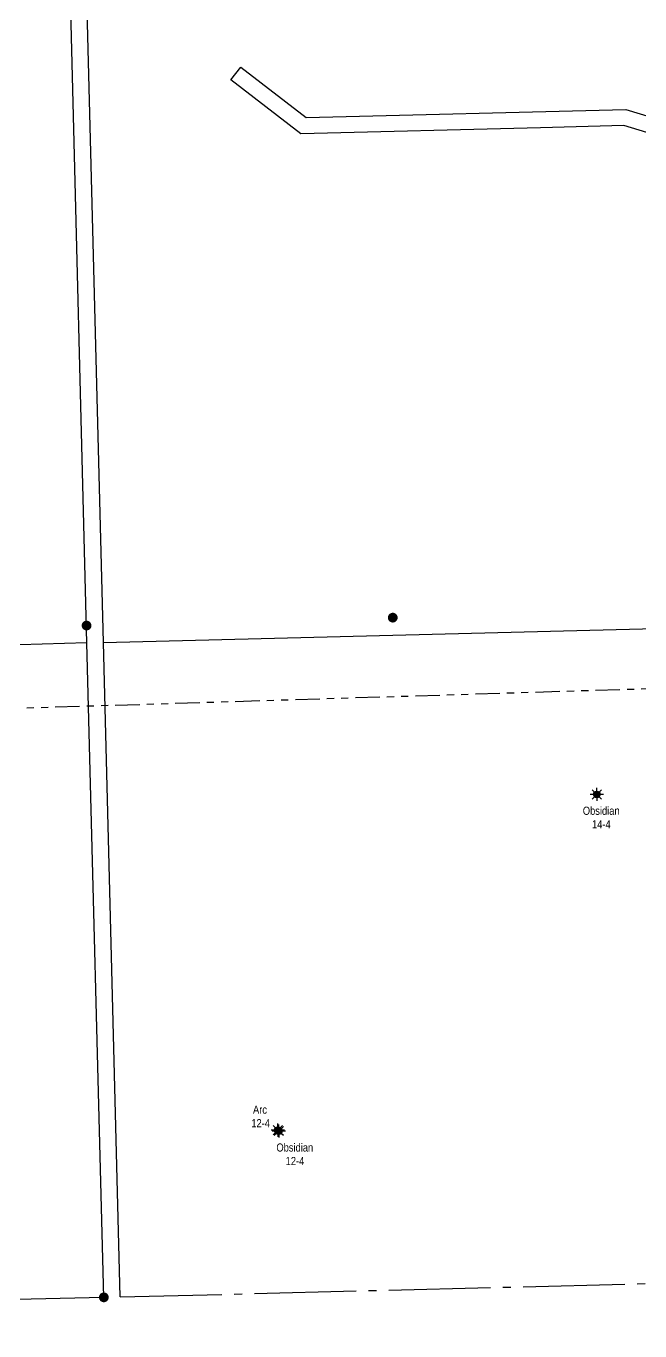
# Model space of a CAD drawing. Extents: x 613721 to 622755, y 5905527 to 5910064.
# Drawn here: x 615269 to 616023, y 5905564 to 5907168 of the extents above; entities that cross this region are included whole.
import ezdxf

# ---------------------------------------------------------------- set-up
doc = ezdxf.new("R2010")
doc.units = 0
doc.header["$LTSCALE"] = 5
doc.linetypes.add('foc-DRILLPATH', pattern=[14.75, 6, -1.75, 1.75, -1.75, 1.75, -1.75])
doc.linetypes.add('foc-QUARTERLINE', pattern=[33, 25, -3, 2, -3])
for name, color, linetype in [('C-RW', 13, 'Continuous'), ('DRILL-T', 8, 'Continuous'), ('L-MON', 1, 'Continuous'), ('L-SEC', 7, 'Continuous'), ('L-SECQ', 8, 'foc-QUARTERLINE'), ('P-PDRILLPATH', 12, 'foc-DRILLPATH')]:
    doc.layers.add(name, color=color, linetype=linetype)
doc.styles.add('80L', font='ARIALN.TTF', dxfattribs={"height": 10})

# ---------------------------------------------------------------- blocks, each defined once
blk = doc.blocks.new('fdia')
at = {"color": 255, "const_width": 1}
blk.add_lwpolyline([(-0.5, 0, 1), (0.5, 0, 1)], format="xyb", close=True, dxfattribs=at)
blk = doc.blocks.new('Fdiaa')
blk.add_blockref('fdia', (0, 0))
blk = doc.blocks.new('fdib')
at = {"color": 1, "const_width": 1.6}
blk.add_lwpolyline([(-0.4, 0, 1), (0.4, 0, 1)], format="xyb", close=True, dxfattribs=at)
at = {"color": 1}
blk.add_circle((0, 0), 0.8, dxfattribs=at)
blk = doc.blocks.new('Fdibb')
blk.add_blockref('fdib', (0, 0))
blk = doc.blocks.new('fdicc')
for name in ['Fdibb', 'Fdiaa']:
    blk.add_blockref(name, (0, 0))
blk = doc.blocks.new('FDI')
blk.add_blockref('fdicc', (0, 0))
blk = doc.blocks.new('GAS')
h = blk.add_hatch(color=255)
h.dxf.hatch_style = 1
edge = h.paths.add_edge_path()
edge.add_arc((0, 0), 0.9, 0, 360)
for p, q in [((-0.81, 0), (-1.62, 0)), ((-0.57, 0.57), (-1.14, 1.14)), ((0, 0.81), (0, 1.62)), ((0.57, 0.57), (1.14, 1.14)), ((1.62, 0), (0.81, 0)), ((-0.57, -0.57), (-1.14, -1.14)), ((0, -0.81), (0, -1.62)), ((1.14, -1.14), (0.57, -0.57))]:
    blk.add_line(p, q)
blk.add_circle((0, 0), 0.8)

msp = doc.modelspace()

# ---------------------------------------------------------------- linework, layer by layer
at = {"layer": 'C-RW'}
msp.add_lwpolyline([(615532.775, 5907117.977), (615612.918, 5907055.989), (616005.754, 5907066.028), (616150.398, 5907022.032), (616640.059, 5906873.093), (616641.317, 5906871.555), (616701.136, 5906798.407), (616685.659, 5906785.752), (616628.429, 5906855.734), (616623.742, 5906857.159), (616150.931, 5907000.972), (616003.031, 5907045.959), (615900.586, 5907043.341), (615606.315, 5907035.821), (615520.543, 5907102.163), (615532.775, 5907117.977)], close=True, dxfattribs=at)
at = {"layer": 'L-SEC'}
for p, q in [((615343.81, 5906410.05), (615323.209, 5907214.321)), ((615363.913, 5906410.567), (615343.312, 5907214.836)), ((615363.913, 5906410.559), (616097.311, 5906429.11)), ((615343.81, 5906410.05), (613740.752, 5906366.881)), ((615364.502, 5905605.661), (615343.81, 5906410.05)), ((615384.605, 5905606.178), (615363.913, 5906410.567))]:
    msp.add_line(p, q, dxfattribs=at)
at = {"layer": 'L-SECQ'}
for p, q in [((615384.605, 5905606.171), (616151.905, 5905625.627)), ((615364.502, 5905605.661), (613759.903, 5905564.407))]:
    msp.add_line(p, q, dxfattribs=at)
at = {"layer": 'P-PDRILLPATH', "flags": 128}
msp.add_lwpolyline([(616067.706, 5906367.968), (616047, 5906354), (613821, 5906285)], dxfattribs=at)

# ---------------------------------------------------------------- block references
at = {"layer": 'DRILL-T', "xscale": 4.999999999999993, "yscale": 4.999999999999993, "zscale": 4.999999999999993}
for p in [(615969.876, 5906223.946), (615578.24, 5905811.191), (615579.466, 5905810.108)]:
    msp.add_blockref('GAS', p, dxfattribs=at)
at = {"layer": 'L-MON'}
for p, xscale, yscale, zscale in [((615343.296, 5906431.474), 4.999999999999987, 4.999999999999987, 4.999999999999987), ((615719.341, 5906441.178), 4.999999999999987, 4.999999999999987, 4.999999999999987), ((615364.502, 5905605.661), 4.999999999999986, 4.999999999999986, 4.999999999999986)]:
    msp.add_blockref('FDI', p, dxfattribs=dict(at, xscale=xscale, yscale=yscale, zscale=zscale))

# ---------------------------------------------------------------- texts
at = {"layer": 'DRILL-T', "char_height": 9.99634, "attachment_point": 1, "style": '80L'}
for s, insert in [('\\pi-10.6869;Obsidian\\P\\pi0.65957;14-4', (615963.4, 5906208.813)), ('\\pi2.68816;Arc\\P\\pi0.65957;12-4', (615544.999, 5905841.4)), ('\\pi-10.6869;Obsidian\\P\\pi0.65957;12-4', (615587.106, 5905794.888))]:
    msp.add_mtext_dynamic_manual_height_columns(s, width=22.44374, gutter_width=49.982, heights=[0], dxfattribs=dict(at, insert=insert))

doc.saveas('drawing.dxf')
